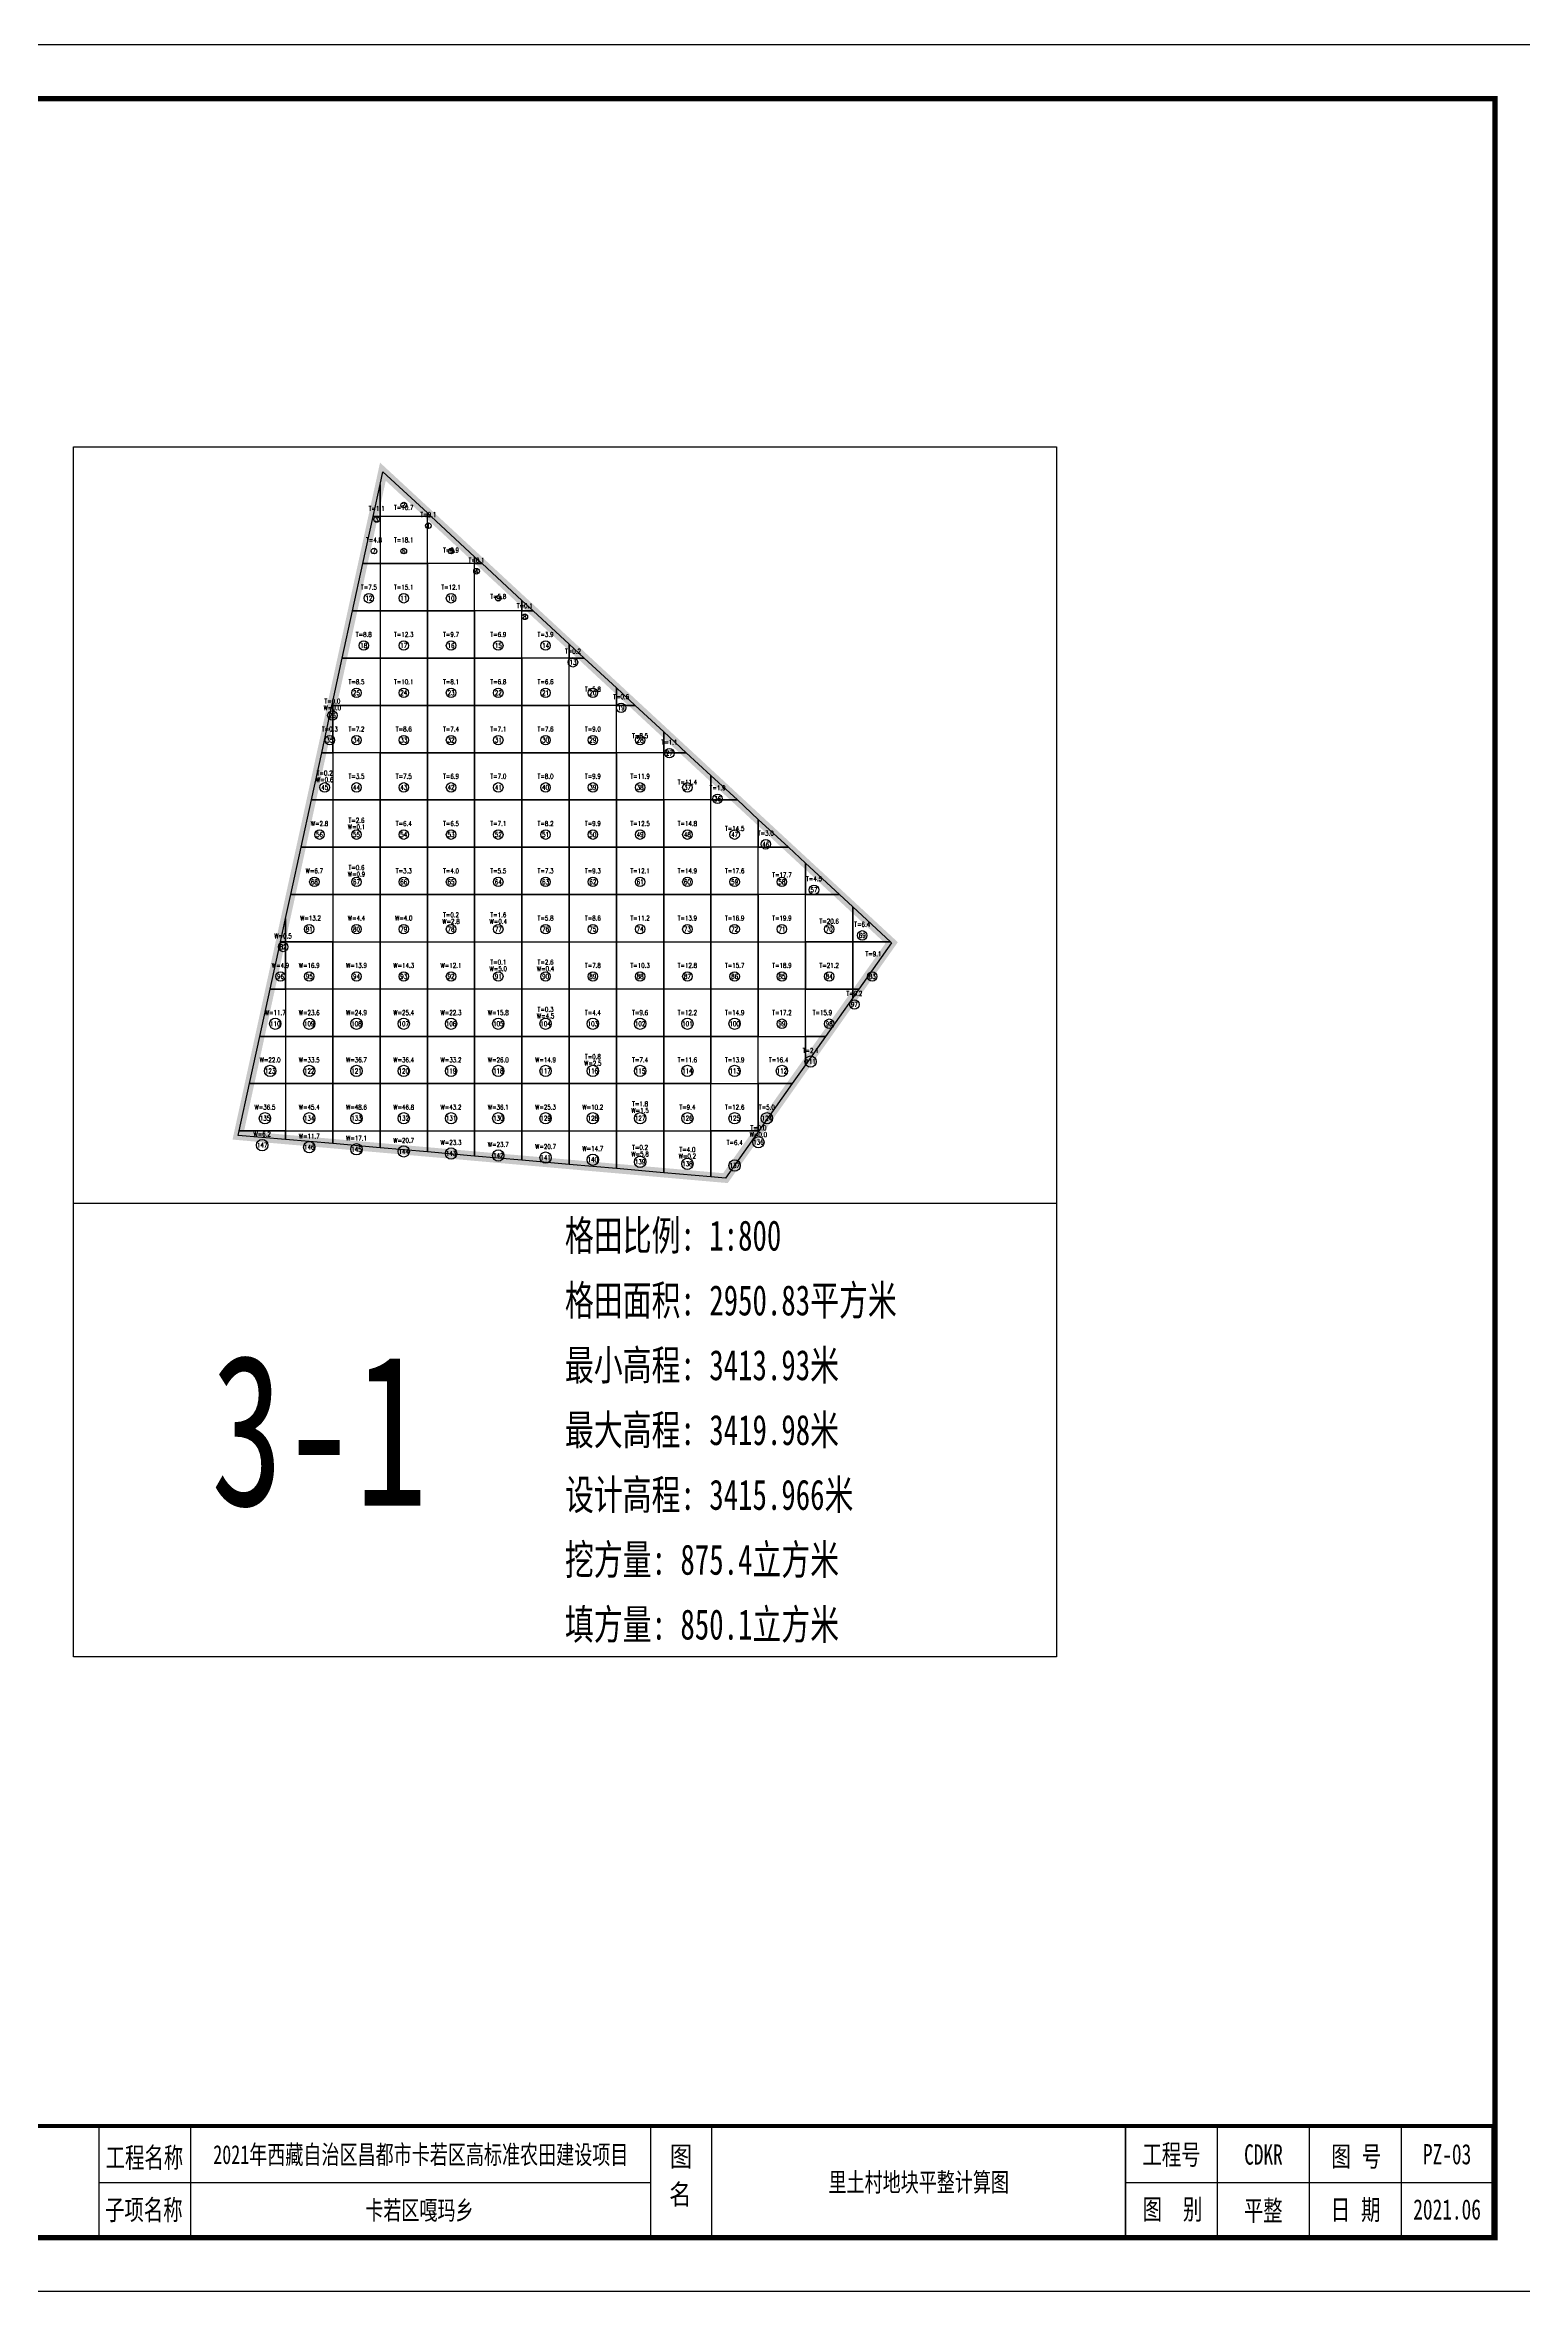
# Model space of a CAD drawing. Extents: x 4283 to 40403, y 1134 to 1764.
# Drawn here: x 4923.7 to 5119.2, y 1467.1 to 1764.1 of the extents above; entities that cross this region are included whole.
import ezdxf
from ezdxf.enums import TextEntityAlignment as Align

# ---------------------------------------------------------------- set-up
doc = ezdxf.new("R2010")
doc.units = 0
for name, color, linetype in [('PUB_TITLE', 4, 'Continuous'), ('S-MODIFY', 4, 'Continuous'), ('tdz_3-1方格网', 2, 'Continuous'), ('tdz_3-1方格网计算', 7, 'Continuous'), ('tdz_土方计算图', 7, 'Continuous'), ('tdz_格田', 6, 'Continuous'), ('华泽绵阳图框', 7, 'Continuous')]:
    doc.layers.add(name, color=color, linetype=linetype)
doc.styles.add('-宋体', font='', dxfattribs={"width": 0.8})
doc.styles.add('GLand', font='')
doc.styles.add('GLandNum', font='txt_____.ttf', dxfattribs={"width": 0.7, "height": 0.5})
doc.styles.add('长仿宋', font='', dxfattribs={"width": 0.7, "height": 5})
doc.styles.get('-宋体').set_extended_font_data('SimSun')
doc.styles.get('GLand').set_extended_font_data('FangSong_GB2312')
doc.styles.get('长仿宋').set_extended_font_data('SimSun')

msp = doc.modelspace()

# ---------------------------------------------------------------- linework, layer by layer
at = {"layer": 'PUB_TITLE'}
msp.add_lwpolyline([(4702.53, 1467.09), (5122.53, 1467.09), (5122.53, 1764.09), (4702.53, 1764.09)], close=True, dxfattribs=at)
at = {"layer": 'PUB_TITLE', "color": 7, "const_width": 0.566}
msp.add_lwpolyline([(5115.46, 1474.16), (5115.46, 1756.99)], dxfattribs=at)
at = {"layer": 'PUB_TITLE', "color": 7, "const_width": 0.506}
msp.add_lwpolyline([(4720.21, 1474.16), (5115.23, 1474.16), (5115.24, 1488.92), (4720.21, 1488.92)], close=True, dxfattribs=at)
at = {"layer": 'S-MODIFY'}
msp.add_lwpolyline([(4702.53, 1467.09), (5122.53, 1467.09), (5122.53, 1764.09), (4702.53, 1764.09)], close=True, dxfattribs=at)
at = {"layer": 'tdz_3-1方格网', "linetype": 'Continuous'}
for points in [[(4968.05, 1705.97, 4267.41), (4968.05, 1701.75, 4267.59), (4967.13, 1701.75, 4267.59)], [(4974.3, 1702.21, 4267.58), (4974.3, 1701.75, 4267.6), (4968.05, 1701.75, 4267.59), (4968.05, 1705.97, 4267.41), (4968.42, 1707.66, 4267.41)], [(4974.8, 1701.75, 4267.61), (4974.3, 1701.75, 4267.6), (4974.3, 1702.21, 4267.58)], [(4967.13, 1701.75, 4267.59), (4968.05, 1701.75, 4267.59), (4968.05, 1695.5, 4268.02), (4965.77, 1695.5, 4268.01)], [(4968.05, 1701.75, 4267.59), (4968.05, 1695.5, 4268.02), (4974.3, 1695.5, 4267.97), (4974.3, 1701.75, 4267.6)], [(4980.55, 1696.42, 4267.91), (4980.55, 1695.5, 4267.93), (4974.3, 1695.5, 4267.97), (4974.3, 1701.75, 4267.6), (4974.8, 1701.75, 4267.61)], [(4981.55, 1695.5, 4267.96), (4980.55, 1695.5, 4267.93), (4980.55, 1696.42, 4267.91)], [(4965.77, 1695.5, 4268.01), (4968.05, 1695.5, 4268.02), (4968.05, 1689.25, 4268.43), (4964.41, 1689.25, 4268.44)], [(4968.05, 1695.5, 4268.02), (4968.05, 1689.25, 4268.43), (4974.3, 1689.25, 4268.34), (4974.3, 1695.5, 4267.97)], [(4974.3, 1695.5, 4267.97), (4974.3, 1689.25, 4268.34), (4980.55, 1689.25, 4268.27), (4980.55, 1695.5, 4267.93)], [(4986.8, 1690.63, 4268.23), (4986.8, 1689.25, 4268.27), (4980.55, 1689.25, 4268.27), (4980.55, 1695.5, 4267.93), (4981.55, 1695.5, 4267.96)], [(4988.3, 1689.25, 4268.31), (4986.8, 1689.25, 4268.27), (4986.8, 1690.63, 4268.23)], [(4964.41, 1689.25, 4268.44), (4968.05, 1689.25, 4268.43), (4968.05, 1683, 4268.8), (4963.05, 1683, 4268.94)], [(4968.05, 1689.25, 4268.43), (4968.05, 1683, 4268.8), (4974.3, 1683, 4268.71), (4974.3, 1689.25, 4268.34)], [(4974.3, 1689.25, 4268.34), (4974.3, 1683, 4268.71), (4980.55, 1683, 4268.63), (4980.55, 1689.25, 4268.27)], [(4980.55, 1689.25, 4268.27), (4980.55, 1683, 4268.63), (4986.8, 1683, 4268.49), (4986.8, 1689.25, 4268.27)], [(4993.05, 1684.84, 4268.29), (4993.05, 1683, 4268.27), (4986.8, 1683, 4268.49), (4986.8, 1689.25, 4268.27), (4988.3, 1689.25, 4268.31)], [(4995.04, 1683, 4268.25), (4993.05, 1683, 4268.27), (4993.05, 1684.84, 4268.29)], [(4963.05, 1683, 4268.94), (4968.05, 1683, 4268.8), (4968.05, 1676.75, 4269.14), (4961.8, 1676.75, 4269.49), (4961.8, 1677.28, 4269.45)], [(4968.05, 1683, 4268.8), (4968.05, 1676.75, 4269.14), (4974.3, 1676.75, 4269.05), (4974.3, 1683, 4268.71)], [(4974.3, 1683, 4268.71), (4974.3, 1676.75, 4269.05), (4980.55, 1676.75, 4268.86), (4980.55, 1683, 4268.63)], [(4980.55, 1683, 4268.63), (4980.55, 1676.75, 4268.86), (4986.8, 1676.75, 4268.68), (4986.8, 1683, 4268.49)], [(4986.8, 1683, 4268.49), (4986.8, 1676.75, 4268.68), (4993.05, 1676.75, 4268.41), (4993.05, 1683, 4268.27)], [(4999.3, 1679.06, 4268.17), (4999.3, 1676.75, 4268.15), (4993.05, 1676.75, 4268.41), (4993.05, 1683, 4268.27), (4995.04, 1683, 4268.25)], [(5001.79, 1676.75, 4268.13), (4999.3, 1676.75, 4268.15), (4999.3, 1679.06, 4268.17)], [(4961.69, 1676.75, 4269.49), (4961.8, 1676.75, 4269.49), (4961.8, 1670.5, 4270.02), (4960.33, 1670.5, 4270.05)], [(4961.8, 1677.28, 4269.45), (4961.8, 1676.75, 4269.49), (4961.69, 1676.75, 4269.49)], [(4961.8, 1670.5, 4270.02), (4961.8, 1676.75, 4269.49), (4968.05, 1676.75, 4269.14), (4968.05, 1670.5, 4269.48)], [(4968.05, 1676.75, 4269.14), (4968.05, 1670.5, 4269.48), (4974.3, 1670.5, 4269.33), (4974.3, 1676.75, 4269.05)], [(4974.3, 1676.75, 4269.05), (4974.3, 1670.5, 4269.33), (4980.55, 1670.5, 4269.12), (4980.55, 1676.75, 4268.86)], [(4980.55, 1676.75, 4268.86), (4980.55, 1670.5, 4269.12), (4986.8, 1670.5, 4268.91), (4986.8, 1676.75, 4268.68)], [(4986.8, 1676.75, 4268.68), (4986.8, 1670.5, 4268.91), (4993.05, 1670.5, 4268.63), (4993.05, 1676.75, 4268.41)], [(4993.05, 1676.75, 4268.41), (4993.05, 1670.5, 4268.63), (4999.3, 1670.5, 4268.3), (4999.3, 1676.75, 4268.15)], [(5005.55, 1673.27, 4268.06), (5005.55, 1670.5, 4268.03), (4999.3, 1670.5, 4268.3), (4999.3, 1676.75, 4268.15), (5001.79, 1676.75, 4268.13)], [(5008.54, 1670.5, 4268), (5005.55, 1670.5, 4268.03), (5005.55, 1673.27, 4268.06)], [(4960.33, 1670.5, 4270.05), (4961.8, 1670.5, 4270.02), (4961.8, 1664.25, 4270.4), (4958.96, 1664.25, 4270.61)], [(4961.8, 1670.5, 4270.02), (4961.8, 1664.25, 4270.4), (4968.05, 1664.25, 4269.79), (4968.05, 1670.5, 4269.48)], [(4968.05, 1670.5, 4269.48), (4968.05, 1664.25, 4269.79), (4974.3, 1664.25, 4269.6), (4974.3, 1670.5, 4269.33)], [(4974.3, 1670.5, 4269.33), (4974.3, 1664.25, 4269.6), (4980.55, 1664.25, 4269.4), (4980.55, 1670.5, 4269.12)], [(4980.55, 1670.5, 4269.12), (4980.55, 1664.25, 4269.4), (4986.8, 1664.25, 4269.14), (4986.8, 1670.5, 4268.91)], [(4986.8, 1670.5, 4268.91), (4986.8, 1664.25, 4269.14), (4993.05, 1664.25, 4268.84), (4993.05, 1670.5, 4268.63)], [(4993.05, 1670.5, 4268.63), (4993.05, 1664.25, 4268.84), (4999.3, 1664.25, 4268.52), (4999.3, 1670.5, 4268.3)], [(4999.3, 1670.5, 4268.3), (4999.3, 1664.25, 4268.52), (5005.55, 1664.25, 4268.18), (5005.55, 1670.5, 4268.03)], [(5011.8, 1667.48, 4267.94), (5011.8, 1664.25, 4267.9), (5005.55, 1664.25, 4268.18), (5005.55, 1670.5, 4268.03), (5008.54, 1670.5, 4268)], [(5015.29, 1664.25, 4267.88), (5011.8, 1664.25, 4267.9), (5011.8, 1667.48, 4267.94)], [(4958.96, 1664.25, 4270.61), (4961.8, 1664.25, 4270.4), (4961.8, 1658, 4270.71), (4957.6, 1658, 4271.17)], [(4961.8, 1664.25, 4270.4), (4961.8, 1658, 4270.71), (4968.05, 1658, 4270.12), (4968.05, 1664.25, 4269.79)], [(4968.05, 1664.25, 4269.79), (4968.05, 1658, 4270.12), (4974.3, 1658, 4269.88), (4974.3, 1664.25, 4269.6)], [(4974.3, 1664.25, 4269.6), (4974.3, 1658, 4269.88), (4980.55, 1658, 4269.65), (4980.55, 1664.25, 4269.4)], [(4980.55, 1664.25, 4269.4), (4980.55, 1658, 4269.65), (4986.8, 1658, 4269.36), (4986.8, 1664.25, 4269.14)], [(4986.8, 1664.25, 4269.14), (4986.8, 1658, 4269.36), (4993.05, 1658, 4269.13), (4993.05, 1664.25, 4268.84)], [(4993.05, 1664.25, 4268.84), (4993.05, 1658, 4269.13), (4999.3, 1658, 4268.77), (4999.3, 1664.25, 4268.52)], [(4999.3, 1664.25, 4268.52), (4999.3, 1658, 4268.77), (5005.55, 1658, 4268.41), (5005.55, 1664.25, 4268.18)], [(5005.55, 1664.25, 4268.18), (5005.55, 1658, 4268.41), (5011.8, 1658, 4268.07), (5011.8, 1664.25, 4267.9)], [(5018.05, 1661.69, 4267.83), (5018.05, 1658, 4267.77), (5011.8, 1658, 4268.07), (5011.8, 1664.25, 4267.9), (5015.29, 1664.25, 4267.88)], [(5022.03, 1658, 4267.75), (5018.05, 1658, 4267.77), (5018.05, 1661.69, 4267.83)], [(4957.6, 1658, 4271.17), (4961.8, 1658, 4270.71), (4961.8, 1651.75, 4271.06), (4956.24, 1651.75, 4271.72)], [(4961.8, 1658, 4270.71), (4961.8, 1651.75, 4271.06), (4968.05, 1651.75, 4270.63), (4968.05, 1658, 4270.12)], [(4968.05, 1658, 4270.12), (4968.05, 1651.75, 4270.63), (4974.3, 1651.75, 4270.36), (4974.3, 1658, 4269.88)], [(4974.3, 1658, 4269.88), (4974.3, 1651.75, 4270.36), (4980.55, 1651.75, 4270.11), (4980.55, 1658, 4269.65)], [(4980.55, 1658, 4269.65), (4980.55, 1651.75, 4270.11), (4986.8, 1651.75, 4269.73), (4986.8, 1658, 4269.36)], [(4986.8, 1658, 4269.36), (4986.8, 1651.75, 4269.73), (4993.05, 1651.75, 4269.4), (4993.05, 1658, 4269.13)], [(4993.05, 1658, 4269.13), (4993.05, 1651.75, 4269.4), (4999.3, 1651.75, 4269.05), (4999.3, 1658, 4268.77)], [(4999.3, 1658, 4268.77), (4999.3, 1651.75, 4269.05), (5005.55, 1651.75, 4268.71), (5005.55, 1658, 4268.41)], [(5005.55, 1658, 4268.41), (5005.55, 1651.75, 4268.71), (5011.8, 1651.75, 4268.33), (5011.8, 1658, 4268.07)], [(5011.8, 1658, 4268.07), (5011.8, 1651.75, 4268.33), (5018.05, 1651.75, 4267.97), (5018.05, 1658, 4267.77)], [(5024.3, 1655.9, 4267.71), (5024.3, 1651.75, 4267.64), (5018.05, 1651.75, 4267.97), (5018.05, 1658, 4267.77), (5022.03, 1658, 4267.75)], [(5028.78, 1651.75, 4267.63), (5024.3, 1651.75, 4267.64), (5024.3, 1655.9, 4267.71)], [(4956.24, 1651.75, 4271.72), (4961.8, 1651.75, 4271.06), (4961.8, 1645.5, 4271.58), (4955.55, 1645.5, 4272.27), (4955.55, 1648.6, 4272.01)], [(4961.8, 1651.75, 4271.06), (4961.8, 1645.5, 4271.58), (4968.05, 1645.5, 4271.3), (4968.05, 1651.75, 4270.63)], [(4968.05, 1651.75, 4270.63), (4968.05, 1645.5, 4271.3), (4974.3, 1645.5, 4271.13), (4974.3, 1651.75, 4270.36)], [(4974.3, 1651.75, 4270.36), (4974.3, 1645.5, 4271.13), (4980.55, 1645.5, 4270.71), (4980.55, 1651.75, 4270.11)], [(4980.55, 1651.75, 4270.11), (4980.55, 1645.5, 4270.71), (4986.8, 1645.5, 4270.09), (4986.8, 1651.75, 4269.73)], [(4986.8, 1651.75, 4269.73), (4986.8, 1645.5, 4270.09), (4993.05, 1645.5, 4269.68), (4993.05, 1651.75, 4269.4)], [(4993.05, 1651.75, 4269.4), (4993.05, 1645.5, 4269.68), (4999.3, 1645.5, 4269.34), (4999.3, 1651.75, 4269.05)], [(4999.3, 1651.75, 4269.05), (4999.3, 1645.5, 4269.34), (5005.55, 1645.5, 4269.01), (5005.55, 1651.75, 4268.71)], [(5005.55, 1651.75, 4268.71), (5005.55, 1645.5, 4269.01), (5011.8, 1645.5, 4268.66), (5011.8, 1651.75, 4268.33)], [(5011.8, 1651.75, 4268.33), (5011.8, 1645.5, 4268.66), (5018.05, 1645.5, 4268.28), (5018.05, 1651.75, 4267.97)], [(5018.05, 1651.75, 4267.97), (5018.05, 1645.5, 4268.28), (5024.3, 1645.5, 4267.9), (5024.3, 1651.75, 4267.64)], [(5030.55, 1650.11, 4267.6), (5030.55, 1645.5, 4267.52), (5024.3, 1645.5, 4267.9), (5024.3, 1651.75, 4267.64), (5028.78, 1651.75, 4267.63)], [(4955.55, 1648.6, 4272.01), (4955.55, 1645.5, 4272.27), (4954.88, 1645.5, 4272.28)], [(5035.53, 1645.5, 4267.5), (5030.55, 1645.5, 4267.52), (5030.55, 1650.11, 4267.6)], [(4954.88, 1645.5, 4272.28), (4955.55, 1645.5, 4272.27), (4955.55, 1639.25, 4272.62), (4953.52, 1639.25, 4272.84)], [(4955.55, 1639.25, 4272.62), (4955.55, 1645.5, 4272.27), (4961.8, 1645.5, 4271.58), (4961.8, 1639.25, 4272.23)], [(4961.8, 1639.25, 4272.23), (4961.8, 1645.5, 4271.58), (4968.05, 1645.5, 4271.3), (4968.05, 1639.25, 4272.13)], [(4968.05, 1639.25, 4272.13), (4968.05, 1645.5, 4271.3), (4974.3, 1645.5, 4271.13), (4974.3, 1639.25, 4271.91)], [(4974.3, 1639.25, 4271.91), (4974.3, 1645.5, 4271.13), (4980.55, 1645.5, 4270.71), (4980.55, 1639.25, 4271.42)], [(4980.55, 1639.25, 4271.42), (4980.55, 1645.5, 4270.71), (4986.8, 1645.5, 4270.09), (4986.8, 1639.25, 4270.84)], [(4986.8, 1639.25, 4270.84), (4986.8, 1645.5, 4270.09), (4993.05, 1645.5, 4269.68), (4993.05, 1639.25, 4269.97)], [(4993.05, 1639.25, 4269.97), (4993.05, 1645.5, 4269.68), (4999.3, 1645.5, 4269.34), (4999.3, 1639.25, 4269.63)], [(4999.3, 1639.25, 4269.63), (4999.3, 1645.5, 4269.34), (5005.55, 1645.5, 4269.01), (5005.55, 1639.25, 4269.29)], [(5005.55, 1639.25, 4269.29), (5005.55, 1645.5, 4269.01), (5011.8, 1645.5, 4268.66), (5011.8, 1639.25, 4268.95)], [(5011.8, 1639.25, 4268.95), (5011.8, 1645.5, 4268.66), (5018.05, 1645.5, 4268.28), (5018.05, 1639.25, 4268.58)], [(5018.05, 1639.25, 4268.58), (5018.05, 1645.5, 4268.28), (5024.3, 1645.5, 4267.9), (5024.3, 1639.25, 4268.21)], [(5024.3, 1639.25, 4268.21), (5024.3, 1645.5, 4267.9), (5030.55, 1645.5, 4267.52), (5030.55, 1639.25, 4268.03)], [(5030.55, 1645.5, 4267.52), (5035.53, 1645.5, 4267.5), (5035.68, 1645.36, 4267.5), (5031.37, 1639.25, 4268), (5030.55, 1639.25, 4268.03)], [(4953.52, 1639.25, 4272.84), (4955.55, 1639.25, 4272.62), (4955.55, 1633, 4273.07), (4952.15, 1633, 4273.4)], [(4955.55, 1639.25, 4272.62), (4955.55, 1633, 4273.07), (4961.8, 1633, 4273.09), (4961.8, 1639.25, 4272.23)], [(4961.8, 1639.25, 4272.23), (4961.8, 1633, 4273.09), (4968.05, 1633, 4272.96), (4968.05, 1639.25, 4272.13)], [(4968.05, 1639.25, 4272.13), (4968.05, 1633, 4272.96), (4974.3, 1633, 4272.66), (4974.3, 1639.25, 4271.91)], [(4974.3, 1639.25, 4271.91), (4974.3, 1633, 4272.66), (4980.55, 1633, 4272.2), (4980.55, 1639.25, 4271.42)], [(4980.55, 1639.25, 4271.42), (4980.55, 1633, 4272.2), (4986.8, 1633, 4271.56), (4986.8, 1639.25, 4270.84)], [(4986.8, 1639.25, 4270.84), (4986.8, 1633, 4271.56), (4993.05, 1633, 4270.68), (4993.05, 1639.25, 4269.97)], [(4993.05, 1639.25, 4269.97), (4993.05, 1633, 4270.68), (4999.3, 1633, 4269.9), (4999.3, 1639.25, 4269.63)], [(4999.3, 1639.25, 4269.63), (4999.3, 1633, 4269.9), (5005.55, 1633, 4269.56), (5005.55, 1639.25, 4269.29)], [(5005.55, 1639.25, 4269.29), (5005.55, 1633, 4269.56), (5011.8, 1633, 4269.21), (5011.8, 1639.25, 4268.95)], [(5011.8, 1639.25, 4268.95), (5011.8, 1633, 4269.21), (5018.05, 1633, 4268.87), (5018.05, 1639.25, 4268.58)], [(5018.05, 1639.25, 4268.58), (5018.05, 1633, 4268.87), (5024.3, 1633, 4268.62), (5024.3, 1639.25, 4268.21)], [(5026.96, 1633, 4268.51), (5024.3, 1633, 4268.62), (5024.3, 1639.25, 4268.21), (5030.55, 1639.25, 4268.03), (5030.55, 1638.1, 4268.09)], [(5030.55, 1639.25, 4268.03), (5031.37, 1639.25, 4268), (5030.55, 1638.1, 4268.09)], [(4952.15, 1633, 4273.4), (4955.55, 1633, 4273.07), (4955.55, 1626.75, 4273.84), (4950.79, 1626.75, 4273.95)], [(4955.55, 1633, 4273.07), (4955.55, 1626.75, 4273.84), (4961.8, 1626.75, 4273.97), (4961.8, 1633, 4273.09)], [(4961.8, 1633, 4273.09), (4961.8, 1626.75, 4273.97), (4968.05, 1626.75, 4273.75), (4968.05, 1633, 4272.96)], [(4968.05, 1633, 4272.96), (4968.05, 1626.75, 4273.75), (4974.3, 1626.75, 4273.48), (4974.3, 1633, 4272.66)], [(4974.3, 1633, 4272.66), (4974.3, 1626.75, 4273.48), (4980.55, 1626.75, 4273), (4980.55, 1633, 4272.2)], [(4980.55, 1633, 4272.2), (4980.55, 1626.75, 4273), (4986.8, 1626.75, 4272.29), (4986.8, 1633, 4271.56)], [(4986.8, 1633, 4271.56), (4986.8, 1626.75, 4272.29), (4993.05, 1626.75, 4271.44), (4993.05, 1633, 4270.68)], [(4993.05, 1633, 4270.68), (4993.05, 1626.75, 4271.44), (4999.3, 1626.75, 4270.52), (4999.3, 1633, 4269.9)], [(4999.3, 1633, 4269.9), (4999.3, 1626.75, 4270.52), (5005.55, 1626.75, 4269.84), (5005.55, 1633, 4269.56)], [(5005.55, 1633, 4269.56), (5005.55, 1626.75, 4269.84), (5011.8, 1626.75, 4269.49), (5011.8, 1633, 4269.21)], [(5011.8, 1633, 4269.21), (5011.8, 1626.75, 4269.49), (5018.05, 1626.75, 4269.2), (5018.05, 1633, 4268.87)], [(5022.54, 1626.75, 4269.02), (5018.05, 1626.75, 4269.2), (5018.05, 1633, 4268.87), (5024.3, 1633, 4268.62), (5024.3, 1629.24, 4268.82)], [(5024.3, 1633, 4268.62), (5026.96, 1633, 4268.51), (5024.3, 1629.24, 4268.82)], [(4950.79, 1626.75, 4273.95), (4955.55, 1626.75, 4273.84), (4955.55, 1620.5, 4274.67), (4949.43, 1620.5, 4274.51)], [(4955.55, 1626.75, 4273.84), (4955.55, 1620.5, 4274.67), (4961.8, 1620.5, 4274.85), (4961.8, 1626.75, 4273.97)], [(4961.8, 1626.75, 4273.97), (4961.8, 1620.5, 4274.85), (4968.05, 1620.5, 4274.54), (4968.05, 1626.75, 4273.75)], [(4968.05, 1626.75, 4273.75), (4968.05, 1620.5, 4274.54), (4974.3, 1620.5, 4274.13), (4974.3, 1626.75, 4273.48)], [(4974.3, 1626.75, 4273.48), (4974.3, 1620.5, 4274.13), (4980.55, 1620.5, 4273.71), (4980.55, 1626.75, 4273)], [(4980.55, 1626.75, 4273), (4980.55, 1620.5, 4273.71), (4986.8, 1620.5, 4273.05), (4986.8, 1626.75, 4272.29)], [(4986.8, 1626.75, 4272.29), (4986.8, 1620.5, 4273.05), (4993.05, 1620.5, 4272.27), (4993.05, 1626.75, 4271.44)], [(4993.05, 1626.75, 4271.44), (4993.05, 1620.5, 4272.27), (4999.3, 1620.5, 4271.41), (4999.3, 1626.75, 4270.52)], [(4999.3, 1626.75, 4270.52), (4999.3, 1620.5, 4271.41), (5005.55, 1620.5, 4270.39), (5005.55, 1626.75, 4269.84)], [(5005.55, 1626.75, 4269.84), (5005.55, 1620.5, 4270.39), (5011.8, 1620.5, 4269.8), (5011.8, 1626.75, 4269.49)], [(5011.8, 1620.5, 4269.8), (5011.8, 1626.75, 4269.49), (5018.05, 1626.75, 4269.2), (5018.05, 1620.5, 4269.53)], [(5018.05, 1626.75, 4269.2), (5022.54, 1626.75, 4269.02), (5018.13, 1620.5, 4269.53), (5018.05, 1620.5, 4269.53)], [(4949.43, 1620.5, 4274.51), (4955.55, 1620.5, 4274.67), (4955.55, 1619.36, 4274.77), (4949.3, 1619.91, 4274.56)], [(4955.55, 1619.36, 4274.77), (4955.55, 1620.5, 4274.67), (4961.8, 1620.5, 4274.85), (4961.8, 1618.81, 4274.98)], [(4961.8, 1618.81, 4274.98), (4961.8, 1620.5, 4274.85), (4968.05, 1620.5, 4274.54), (4968.05, 1618.26, 4274.66)], [(4968.05, 1618.26, 4274.66), (4968.05, 1620.5, 4274.54), (4974.3, 1620.5, 4274.13), (4974.3, 1617.71, 4274.27)], [(4974.3, 1617.71, 4274.27), (4974.3, 1620.5, 4274.13), (4980.55, 1620.5, 4273.71), (4980.55, 1617.16, 4273.88)], [(4980.55, 1617.16, 4273.88), (4980.55, 1620.5, 4273.71), (4986.8, 1620.5, 4273.05), (4986.8, 1616.62, 4273.25)], [(4986.8, 1616.62, 4273.25), (4986.8, 1620.5, 4273.05), (4993.05, 1620.5, 4272.27), (4993.05, 1616.07, 4272.5)], [(4993.05, 1616.07, 4272.5), (4993.05, 1620.5, 4272.27), (4999.3, 1620.5, 4271.41), (4999.3, 1615.52, 4271.76)], [(4999.3, 1615.52, 4271.76), (4999.3, 1620.5, 4271.41), (5005.55, 1620.5, 4270.39), (5005.55, 1614.97, 4271.01)], [(5005.55, 1614.97, 4271.01), (5005.55, 1620.5, 4270.39), (5011.8, 1620.5, 4269.8), (5011.8, 1614.42, 4270.27)], [(5011.8, 1614.42, 4270.27), (5011.8, 1620.5, 4269.8), (5018.05, 1620.5, 4269.53), (5018.05, 1620.39, 4269.54), (5013.71, 1614.25, 4270.04)], [(5018.05, 1620.5, 4269.53), (5018.13, 1620.5, 4269.53), (5018.05, 1620.39, 4269.54)]]:
    msp.add_polyline3d(points, close=True, dxfattribs=at)
at = {"layer": 'tdz_3-1方格网计算', "color": 7, "linetype": 'Continuous'}
for centre, radius in [((4971.18, 1703.25), 0.375), ((4967.59, 1701.35), 0.375), ((4974.43, 1700.52), 0.375), ((4967.25, 1697.17), 0.375), ((4971.18, 1697.17), 0.375), ((4977.43, 1697.17), 0.375), ((4980.8, 1694.5), 0.375), ((4966.57, 1690.92), 0.625), ((4971.18, 1690.92), 0.625), ((4977.43, 1690.92), 0.625), ((4983.68, 1690.92), 0.375), ((4987.18, 1688.48), 0.375), ((4965.89, 1684.67), 0.625), ((4971.18, 1684.67), 0.625), ((4977.43, 1684.67), 0.625), ((4983.68, 1684.67), 0.625), ((4989.93, 1684.67), 0.625), ((4993.55, 1682.46), 0.625), ((4964.93, 1678.42), 0.625), ((4971.18, 1678.42), 0.625), ((4977.43, 1678.42), 0.625), ((4983.68, 1678.42), 0.625), ((4989.93, 1678.42), 0.625), ((4996.18, 1678.42), 0.625), ((4961.74, 1675.43), 0.625), ((4999.92, 1676.45), 0.625), ((4961.4, 1672.17), 0.625), ((4964.93, 1672.17), 0.625), ((4971.18, 1672.17), 0.625), ((4977.43, 1672.17), 0.625), ((4983.68, 1672.17), 0.625), ((4989.93, 1672.17), 0.625), ((4996.18, 1672.17), 0.625), ((5002.43, 1672.17), 0.625), ((5006.3, 1670.43), 0.625), ((4960.72, 1665.92), 0.625), ((4964.93, 1665.92), 0.625), ((4971.18, 1665.92), 0.625), ((4977.43, 1665.92), 0.625), ((4983.68, 1665.92), 0.625), ((4989.93, 1665.92), 0.625), ((4996.18, 1665.92), 0.625), ((5002.43, 1665.92), 0.625), ((5008.68, 1665.92), 0.625), ((5012.67, 1664.41), 0.625), ((4960.04, 1659.67), 0.625), ((4964.93, 1659.67), 0.625), ((4971.18, 1659.67), 0.625), ((4977.43, 1659.67), 0.625), ((4983.68, 1659.67), 0.625), ((4989.93, 1659.67), 0.625), ((4996.18, 1659.67), 0.625), ((5002.43, 1659.67), 0.625), ((5008.68, 1659.67), 0.625), ((5014.93, 1659.67), 0.625), ((5019.05, 1658.39), 0.625), ((4959.36, 1653.42), 0.625), ((4964.93, 1653.42), 0.625), ((4971.18, 1653.42), 0.625), ((4977.43, 1653.42), 0.625), ((4983.68, 1653.42), 0.625), ((4989.93, 1653.42), 0.625), ((4996.18, 1653.42), 0.625), ((5002.43, 1653.42), 0.625), ((5008.68, 1653.42), 0.625), ((5014.93, 1653.42), 0.625), ((5021.18, 1653.42), 0.625), ((5025.42, 1652.37), 0.625), ((4955.22, 1644.82), 0.625), ((4958.68, 1647.17), 0.625), ((4964.93, 1647.17), 0.625), ((4971.18, 1647.17), 0.625), ((4977.43, 1647.17), 0.625), ((4983.68, 1647.17), 0.625), ((4989.93, 1647.17), 0.625), ((4996.18, 1647.17), 0.625), ((5002.43, 1647.17), 0.625), ((5008.68, 1647.17), 0.625), ((5014.93, 1647.17), 0.625), ((5021.18, 1647.17), 0.625), ((5027.43, 1647.17), 0.625), ((5031.8, 1646.35), 0.625), ((4954.88, 1640.92), 0.625), ((4958.68, 1640.92), 0.625), ((4964.93, 1640.92), 0.625), ((4971.18, 1640.92), 0.625), ((4977.43, 1640.92), 0.625), ((4983.68, 1640.92), 0.625), ((4989.93, 1640.92), 0.625), ((4996.18, 1640.92), 0.625), ((5002.43, 1640.92), 0.625), ((5008.68, 1640.92), 0.625), ((5014.93, 1640.92), 0.625), ((5021.18, 1640.92), 0.625), ((5027.43, 1640.92), 0.625), ((5033.12, 1640.92), 0.625), ((5030.76, 1637.21), 0.625), ((4954.19, 1634.67), 0.75), ((4958.68, 1634.67), 0.75), ((4964.93, 1634.67), 0.75), ((4971.18, 1634.67), 0.75), ((4977.43, 1634.67), 0.75), ((4983.68, 1634.67), 0.75), ((4989.93, 1634.67), 0.75), ((4996.18, 1634.67), 0.75), ((5002.43, 1634.67), 0.75), ((5008.68, 1634.67), 0.75), ((5014.93, 1634.67), 0.75), ((5021.18, 1634.67), 0.625), ((5027.43, 1634.67), 0.625), ((4953.51, 1628.42), 0.75), ((4958.68, 1628.42), 0.75), ((4964.93, 1628.42), 0.75), ((4971.18, 1628.42), 0.75), ((4977.43, 1628.42), 0.75), ((4983.68, 1628.42), 0.75), ((4989.93, 1628.42), 0.75), ((4996.18, 1628.42), 0.75), ((5002.43, 1628.42), 0.75), ((5008.68, 1628.42), 0.75), ((5014.93, 1628.42), 0.75), ((5021.18, 1628.42), 0.75), ((5024.97, 1629.66), 0.75), ((4952.83, 1622.17), 0.75), ((4958.68, 1622.17), 0.75), ((4964.93, 1622.17), 0.75), ((4971.18, 1622.17), 0.75), ((4977.43, 1622.17), 0.75), ((4983.68, 1622.17), 0.75), ((4989.93, 1622.17), 0.75), ((4996.18, 1622.17), 0.75), ((5002.43, 1622.17), 0.75), ((5008.68, 1622.17), 0.75), ((5014.93, 1622.17), 0.75), ((5019.19, 1622.17), 0.75), ((4952.46, 1618.61), 0.75), ((4958.68, 1618.34), 0.75), ((4964.93, 1618.06), 0.75), ((5018.07, 1618.99), 0.75), ((4971.18, 1617.79), 0.75), ((4977.43, 1617.51), 0.75), ((4983.68, 1617.24), 0.75), ((4989.93, 1616.96), 0.75), ((4996.18, 1616.69), 0.75), ((5002.43, 1616.41), 0.75), ((5008.68, 1616.14), 0.75), ((5014.93, 1615.92), 0.75)]:
    msp.add_circle(centre, radius, dxfattribs=at)
at = {"layer": 'tdz_土方计算图', "linetype": 'Continuous'}
msp.add_lwpolyline([(4927.49, 1710.96), (5057.49, 1710.96), (5057.49, 1550.96), (4927.49, 1550.96)], close=True, dxfattribs=at)
msp.add_lwpolyline([(4927.49, 1610.96), (5057.49, 1610.96)], dxfattribs=at)
at = {"layer": 'tdz_格田', "linetype": 'Continuous', "lineweight": 60, "const_width": 1.25}
msp.add_lwpolyline([(4949.3, 1619.91), (4968.42, 1707.66), (5035.68, 1645.36), (5013.71, 1614.25), (4949.3, 1619.91)], close=True, dxfattribs=at)
at = {"layer": '华泽绵阳图框', "color": 7}
for p, q in [((4943.04, 1474.16), (4943.04, 1488.92)), ((5011.92, 1474.16), (5011.92, 1488.92)), ((5078.78, 1474.08), (5078.78, 1488.84)), ((5090.93, 1474.08), (5090.93, 1488.84)), ((5103.08, 1474.08), (5103.08, 1488.84)), ((4930.89, 1481.46), (5003.82, 1481.46)), ((5066.62, 1481.46), (5115.23, 1481.46))]:
    msp.add_line(p, q, dxfattribs=at)
at = {"layer": '华泽绵阳图框', "color": 7, "const_width": 0.707}
msp.add_lwpolyline([(4720.21, 1474.16), (5115.46, 1474.16), (5115.46, 1756.99), (4720.21, 1756.99)], close=True, dxfattribs=at)
at = {"layer": '华泽绵阳图框', "color": 7, "const_width": 0.506}
msp.add_lwpolyline([(4720.21, 1488.92), (5115.24, 1488.92)], dxfattribs=at)
at = {"layer": '华泽绵阳图框', "color": 7, "const_width": 0.203, "flags": 128}
for points in [[(4930.89, 1474.16), (4930.89, 1488.92)], [(5003.82, 1474.16), (5003.82, 1488.92)], [(5066.62, 1474.08), (5066.62, 1488.84)]]:
    msp.add_lwpolyline(points, dxfattribs=at)

# ---------------------------------------------------------------- texts
at = {"layer": 'tdz_3-1方格网计算', "color": 2, "linetype": 'Continuous', "style": 'GLandNum', "width": 0.7}
for s, p in [('T=1.1', (4967.59, 1702.81)), ('T=10.7', (4971.18, 1702.92)), ('T=0.1', (4974.43, 1701.98)), ('T=4.8', (4967.25, 1698.63)), ('T=18.1', (4971.18, 1698.63)), ('T=8.9', (4977.43, 1697.29)), ('T=0.1', (4980.8, 1695.96)), ('T=7.5', (4966.57, 1692.38)), ('T=15.1', (4971.18, 1692.38)), ('T=12.1', (4977.43, 1692.38)), ('T=5.8', (4983.68, 1691.16)), ('T=0.1', (4987.18, 1689.94)), ('T=8.8', (4965.89, 1686.13)), ('T=12.3', (4971.18, 1686.13)), ('T=9.7', (4977.43, 1686.13)), ('T=6.9', (4983.68, 1686.13)), ('T=3.9', (4989.93, 1686.13)), ('T=0.2', (4993.55, 1683.92)), ('T=8.5', (4964.93, 1679.88)), ('T=10.1', (4971.18, 1679.88)), ('T=8.1', (4977.43, 1679.88)), ('T=6.8', (4983.68, 1679.88)), ('T=6.6', (4989.93, 1679.88)), ('T=5.8', (4996.18, 1678.89)), ('T=0.6', (4999.92, 1677.9)), ('T=0.0', (4961.74, 1677.32)), ('T=0.3', (4961.4, 1673.63)), ('T=7.2', (4964.93, 1673.63)), ('T=8.6', (4971.18, 1673.63)), ('T=7.4', (4977.43, 1673.63)), ('T=7.1', (4983.68, 1673.63)), ('T=7.6', (4989.93, 1673.63)), ('T=9.0', (4996.18, 1673.63)), ('T=8.5', (5002.43, 1672.75)), ('T=1.1', (5006.3, 1671.88)), ('T=0.2', (4960.72, 1667.81)), ('T=3.5', (4964.93, 1667.38)), ('T=7.5', (4971.18, 1667.38)), ('T=6.9', (4977.43, 1667.38)), ('T=7.0', (4983.68, 1667.38)), ('T=8.0', (4989.93, 1667.38)), ('T=9.9', (4996.18, 1667.38)), ('T=11.9', (5002.43, 1667.38)), ('T=11.4', (5008.68, 1666.62)), ('T=1.9', (5012.67, 1665.86)), ('T=2.6', (4964.93, 1661.56)), ('T=6.4', (4971.18, 1661.13)), ('T=6.5', (4977.43, 1661.13)), ('T=7.1', (4983.68, 1661.13)), ('T=8.2', (4989.93, 1661.13)), ('T=9.9', (4996.18, 1661.13)), ('T=12.5', (5002.43, 1661.13)), ('T=14.8', (5008.68, 1661.13)), ('T=14.5', (5014.93, 1660.49)), ('T=3.0', (5019.05, 1659.85)), ('T=0.6', (4964.93, 1655.31)), ('T=3.3', (4971.18, 1654.88)), ('T=4.0', (4977.43, 1654.88)), ('T=5.5', (4983.68, 1654.88)), ('T=7.3', (4989.93, 1654.88)), ('T=9.3', (4996.18, 1654.88)), ('T=12.1', (5002.43, 1654.88)), ('T=14.9', (5008.68, 1654.88)), ('T=17.6', (5014.93, 1654.88)), ('T=17.7', (5021.18, 1654.35)), ('T=4.5', (5025.42, 1653.83)), ('T=0.2', (4977.43, 1649.06)), ('T=1.6', (4983.68, 1649.06)), ('T=5.8', (4989.93, 1648.63)), ('T=8.6', (4996.18, 1648.63)), ('T=11.2', (5002.43, 1648.63)), ('T=13.9', (5008.68, 1648.63)), ('T=16.9', (5014.93, 1648.63)), ('T=19.9', (5021.18, 1648.63)), ('T=20.6', (5027.43, 1648.22)), ('T=6.4', (5031.8, 1647.81)), ('T=0.1', (4983.68, 1642.81)), ('T=2.6', (4989.93, 1642.81)), ('T=7.8', (4996.18, 1642.38)), ('T=10.3', (5002.43, 1642.38)), ('T=12.8', (5008.68, 1642.38)), ('T=15.7', (5014.93, 1642.38)), ('T=18.9', (5021.18, 1642.38)), ('T=21.2', (5027.43, 1642.38)), ('T=9.1', (5033.28, 1643.9)), ('T=0.3', (4989.93, 1636.56)), ('T=0.2', (5030.76, 1638.67)), ('T=4.4', (4996.18, 1636.13)), ('T=9.6', (5002.43, 1636.13)), ('T=12.2', (5008.68, 1636.13)), ('T=14.9', (5014.93, 1636.13)), ('T=17.2', (5021.18, 1636.13)), ('T=15.9', (5026.53, 1636.13)), ('T=0.8', (4996.18, 1630.31)), ('T=2.1', (5024.97, 1631.12)), ('T=7.4', (5002.43, 1629.88)), ('T=11.6', (5008.68, 1629.88)), ('T=13.9', (5014.93, 1629.88)), ('T=16.4', (5020.74, 1629.88)), ('T=1.8', (5002.43, 1624.06)), ('T=9.4', (5008.68, 1623.63)), ('T=12.6', (5014.93, 1623.63)), ('T=5.0', (5019.19, 1623.63)), ('T=6.4', (5014.93, 1618.95)), ('T=0.0', (5018.07, 1620.89)), ('T=0.2', (5002.43, 1618.31)), ('T=4.0', (5008.68, 1618.03))]:
    msp.add_text(s, height=0.625, dxfattribs=at).set_placement(p, align=Align.MIDDLE_CENTER)
at = {"layer": 'tdz_3-1方格网计算', "color": 7, "linetype": 'Continuous', "style": 'GLandNum', "width": 0.7}
for s, p in [('2', (4971.18, 1703.25)), ('3', (4967.59, 1701.35)), ('1', (4974.43, 1700.52)), ('7', (4967.25, 1697.17)), ('6', (4971.18, 1697.17)), ('5', (4977.43, 1697.17)), ('4', (4980.8, 1694.5)), ('12', (4966.57, 1690.92)), ('11', (4971.18, 1690.92)), ('10', (4977.43, 1690.92)), ('9', (4983.68, 1690.92)), ('8', (4987.18, 1688.48)), ('18', (4965.89, 1684.67)), ('17', (4971.18, 1684.67)), ('16', (4977.43, 1684.67)), ('15', (4983.68, 1684.67)), ('14', (4989.93, 1684.67)), ('13', (4993.55, 1682.46)), ('25', (4964.93, 1678.42)), ('24', (4971.18, 1678.42)), ('23', (4977.43, 1678.42)), ('22', (4983.68, 1678.42)), ('21', (4989.93, 1678.42)), ('20', (4996.18, 1678.42)), ('26', (4961.74, 1675.43)), ('19', (4999.92, 1676.45)), ('35', (4961.4, 1672.17)), ('34', (4964.93, 1672.17)), ('33', (4971.18, 1672.17)), ('32', (4977.43, 1672.17)), ('31', (4983.68, 1672.17)), ('30', (4989.93, 1672.17)), ('29', (4996.18, 1672.17)), ('28', (5002.43, 1672.17)), ('27', (5006.3, 1670.43)), ('45', (4960.72, 1665.92)), ('44', (4964.93, 1665.92)), ('43', (4971.18, 1665.92)), ('42', (4977.43, 1665.92)), ('41', (4983.68, 1665.92)), ('40', (4989.93, 1665.92)), ('39', (4996.18, 1665.92)), ('38', (5002.43, 1665.92)), ('37', (5008.68, 1665.92)), ('36', (5012.67, 1664.41)), ('56', (4960.04, 1659.67)), ('55', (4964.93, 1659.67)), ('54', (4971.18, 1659.67)), ('53', (4977.43, 1659.67)), ('52', (4983.68, 1659.67)), ('51', (4989.93, 1659.67)), ('50', (4996.18, 1659.67)), ('49', (5002.43, 1659.67)), ('48', (5008.68, 1659.67)), ('47', (5014.93, 1659.67)), ('46', (5019.05, 1658.39)), ('68', (4959.36, 1653.42)), ('67', (4964.93, 1653.42)), ('66', (4971.18, 1653.42)), ('65', (4977.43, 1653.42)), ('64', (4983.68, 1653.42)), ('63', (4989.93, 1653.42)), ('62', (4996.18, 1653.42)), ('61', (5002.43, 1653.42)), ('60', (5008.68, 1653.42)), ('59', (5014.93, 1653.42)), ('58', (5021.18, 1653.42)), ('57', (5025.42, 1652.37)), ('81', (4958.68, 1647.17)), ('80', (4964.93, 1647.17)), ('79', (4971.18, 1647.17)), ('78', (4977.43, 1647.17)), ('77', (4983.68, 1647.17)), ('76', (4989.93, 1647.17)), ('75', (4996.18, 1647.17)), ('74', (5002.43, 1647.17)), ('73', (5008.68, 1647.17)), ('72', (5014.93, 1647.17)), ('71', (5021.18, 1647.17)), ('70', (5027.43, 1647.17)), ('69', (5031.8, 1646.35)), ('82', (4955.22, 1644.82)), ('96', (4954.88, 1640.92)), ('95', (4958.68, 1640.92)), ('94', (4964.93, 1640.92)), ('93', (4971.18, 1640.92)), ('92', (4977.43, 1640.92)), ('91', (4983.68, 1640.92)), ('90', (4989.93, 1640.92)), ('89', (4996.18, 1640.92)), ('88', (5002.43, 1640.92)), ('87', (5008.68, 1640.92)), ('86', (5014.93, 1640.92)), ('85', (5021.18, 1640.92)), ('84', (5027.43, 1640.92)), ('83', (5033.12, 1640.92)), ('97', (5030.76, 1637.21)), ('110', (4954.19, 1634.67)), ('109', (4958.68, 1634.67)), ('108', (4964.93, 1634.67)), ('107', (4971.18, 1634.67)), ('106', (4977.43, 1634.67)), ('105', (4983.68, 1634.67)), ('104', (4989.93, 1634.67)), ('103', (4996.18, 1634.67)), ('102', (5002.43, 1634.67)), ('101', (5008.68, 1634.67)), ('100', (5014.93, 1634.67)), ('99', (5021.18, 1634.67)), ('98', (5027.43, 1634.67)), ('123', (4953.51, 1628.42)), ('122', (4958.68, 1628.42)), ('121', (4964.93, 1628.42)), ('120', (4971.18, 1628.42)), ('119', (4977.43, 1628.42)), ('118', (4983.68, 1628.42)), ('117', (4989.93, 1628.42)), ('116', (4996.18, 1628.42)), ('115', (5002.43, 1628.42)), ('114', (5008.68, 1628.42)), ('113', (5014.93, 1628.42)), ('112', (5021.18, 1628.42)), ('111', (5024.97, 1629.66)), ('135', (4952.83, 1622.17)), ('134', (4958.68, 1622.17)), ('133', (4964.93, 1622.17)), ('132', (4971.18, 1622.17)), ('131', (4977.43, 1622.17)), ('130', (4983.68, 1622.17)), ('129', (4989.93, 1622.17)), ('128', (4996.18, 1622.17)), ('127', (5002.43, 1622.17)), ('126', (5008.68, 1622.17)), ('125', (5014.93, 1622.17)), ('124', (5019.19, 1622.17)), ('147', (4952.46, 1618.61)), ('136', (5018.07, 1618.99)), ('146', (4958.68, 1618.34)), ('145', (4964.93, 1618.06)), ('144', (4971.18, 1617.79)), ('143', (4977.43, 1617.51)), ('142', (4983.68, 1617.24)), ('141', (4989.93, 1616.96)), ('140', (4996.18, 1616.69)), ('139', (5002.43, 1616.41)), ('138', (5008.68, 1616.14)), ('137', (5014.93, 1615.92))]:
    msp.add_text(s, height=0.625, dxfattribs=at).set_placement(p, align=Align.MIDDLE_CENTER)
at = {"layer": 'tdz_3-1方格网计算', "color": 173, "linetype": 'Continuous', "style": 'GLandNum', "width": 0.7}
for s, p in [('W=0.0', (4961.74, 1676.45)), ('W=0.6', (4960.72, 1666.94)), ('W=2.8', (4960.04, 1661.13)), ('W=0.1', (4964.93, 1660.69)), ('W=6.7', (4959.36, 1654.88)), ('W=0.9', (4964.93, 1654.44)), ('W=13.2', (4958.85, 1648.63)), ('W=4.4', (4964.93, 1648.63)), ('W=4.0', (4971.18, 1648.63)), ('W=2.8', (4977.43, 1648.19)), ('W=0.4', (4983.68, 1648.19)), ('W=0.5', (4955.22, 1646.27)), ('W=4.9', (4954.88, 1642.38)), ('W=16.9', (4958.68, 1642.38)), ('W=13.9', (4964.93, 1642.38)), ('W=14.3', (4971.18, 1642.38)), ('W=12.1', (4977.43, 1642.38)), ('W=5.0', (4983.68, 1641.94)), ('W=0.4', (4989.93, 1641.94)), ('W=11.7', (4954.19, 1636.13)), ('W=23.6', (4958.68, 1636.13)), ('W=24.9', (4964.93, 1636.13)), ('W=25.4', (4971.18, 1636.13)), ('W=22.3', (4977.43, 1636.13)), ('W=15.8', (4983.68, 1636.13)), ('W=4.5', (4989.93, 1635.69)), ('W=22.0', (4953.51, 1629.88)), ('W=33.5', (4958.68, 1629.88)), ('W=36.7', (4964.93, 1629.88)), ('W=36.4', (4971.18, 1629.88)), ('W=33.2', (4977.43, 1629.88)), ('W=26.0', (4983.68, 1629.88)), ('W=14.9', (4989.93, 1629.88)), ('W=2.5', (4996.18, 1629.44)), ('W=36.5', (4952.83, 1623.63)), ('W=45.4', (4958.68, 1623.63)), ('W=48.6', (4964.93, 1623.63)), ('W=46.8', (4971.18, 1623.63)), ('W=43.2', (4977.43, 1623.63)), ('W=36.1', (4983.68, 1623.63)), ('W=25.3', (4989.93, 1623.63)), ('W=10.2', (4996.18, 1623.63)), ('W=1.5', (5002.43, 1623.19)), ('W=6.2', (4952.46, 1620.07)), ('W=11.7', (4958.68, 1619.79)), ('W=17.1', (4964.93, 1619.52)), ('W=20.7', (4971.18, 1619.24)), ('W=23.3', (4977.43, 1618.97)), ('W=23.7', (4983.68, 1618.7)), ('W=20.7', (4989.93, 1618.42)), ('W=0.0', (5018.07, 1620.01)), ('W=14.7', (4996.18, 1618.15)), ('W=5.8', (5002.43, 1617.43)), ('W=0.2', (5008.68, 1617.16))]:
    msp.add_text(s, height=0.625, dxfattribs=at).set_placement(p, align=Align.MIDDLE_CENTER)
at = {"layer": 'tdz_土方计算图', "linetype": 'Continuous', "style": 'GLand', "width": 0.7}
for s, p in [('格田比例: 1:800', (4992.49, 1606.67)), ('格田面积: 2950.83平方米', (4992.49, 1598.1)), ('最小高程: 3413.93米', (4992.49, 1589.53)), ('最大高程: 3419.98米', (4992.49, 1580.96)), ('设计高程: 3415.966米', (4992.49, 1572.39)), ('挖方量: 875.4立方米', (4992.49, 1563.81)), ('填方量: 850.1立方米', (4992.49, 1555.24))]:
    msp.add_text(s, height=4, dxfattribs=at).set_placement(p, align=Align.MIDDLE_LEFT)
at = {"layer": 'tdz_土方计算图', "color": 6, "linetype": 'Continuous', "style": 'GLand', "width": 0.7}
msp.add_text('3-1', height=20, dxfattribs=at).set_placement((4959.99, 1580.96), align=Align.MIDDLE_CENTER)
at = {"layer": '华泽绵阳图框', "style": '长仿宋', "width": 0.7}
for s, height, p in [('工程名称', 2.685, (4931.76, 1483.4)), ('工程号', 2.685, (5068.85, 1483.8)), ('图', 2.69, (5093.83, 1483.55)), ('号', 2.69, (5097.84, 1483.55)), ('子项名称', 2.685, (4931.68, 1476.49)), ('图', 2.69, (5068.87, 1476.56)), ('别', 2.69, (5074.21, 1476.56)), ('日', 2.69, (5093.74, 1476.5)), ('期', 2.69, (5097.75, 1476.5))]:
    msp.add_text(s, height=height, dxfattribs=at).set_placement(p)
for s, height, p in [('2021年西藏自治区昌都市卡若区高标准农田建设项目', 2.5, (4973.43, 1485.19)), ('CDKR', 2.685, (5084.85, 1485.15)), ('PZ-03', 2.685, (5109.13, 1485.17)), ('里土村地块平整计算图', 2.5, (5039.27, 1481.54)), ('卡若区嘎玛乡', 2.5, (4973.25, 1477.83)), ('平整', 2.685, (5084.82, 1477.79)), ('2021.06', 2.685, (5109.13, 1477.87))]:
    msp.add_text(s, height=height, dxfattribs=at).set_placement(p, align=Align.MIDDLE)
at = {"layer": '华泽绵阳图框', "color": 7, "style": '-宋体', "width": 0.8}
for s, p in [('图', (5006.37, 1483.55)), ('名', (5006.27, 1478.52))]:
    msp.add_text(s, height=2.69, dxfattribs=at).set_placement(p)

doc.saveas('drawing.dxf')
